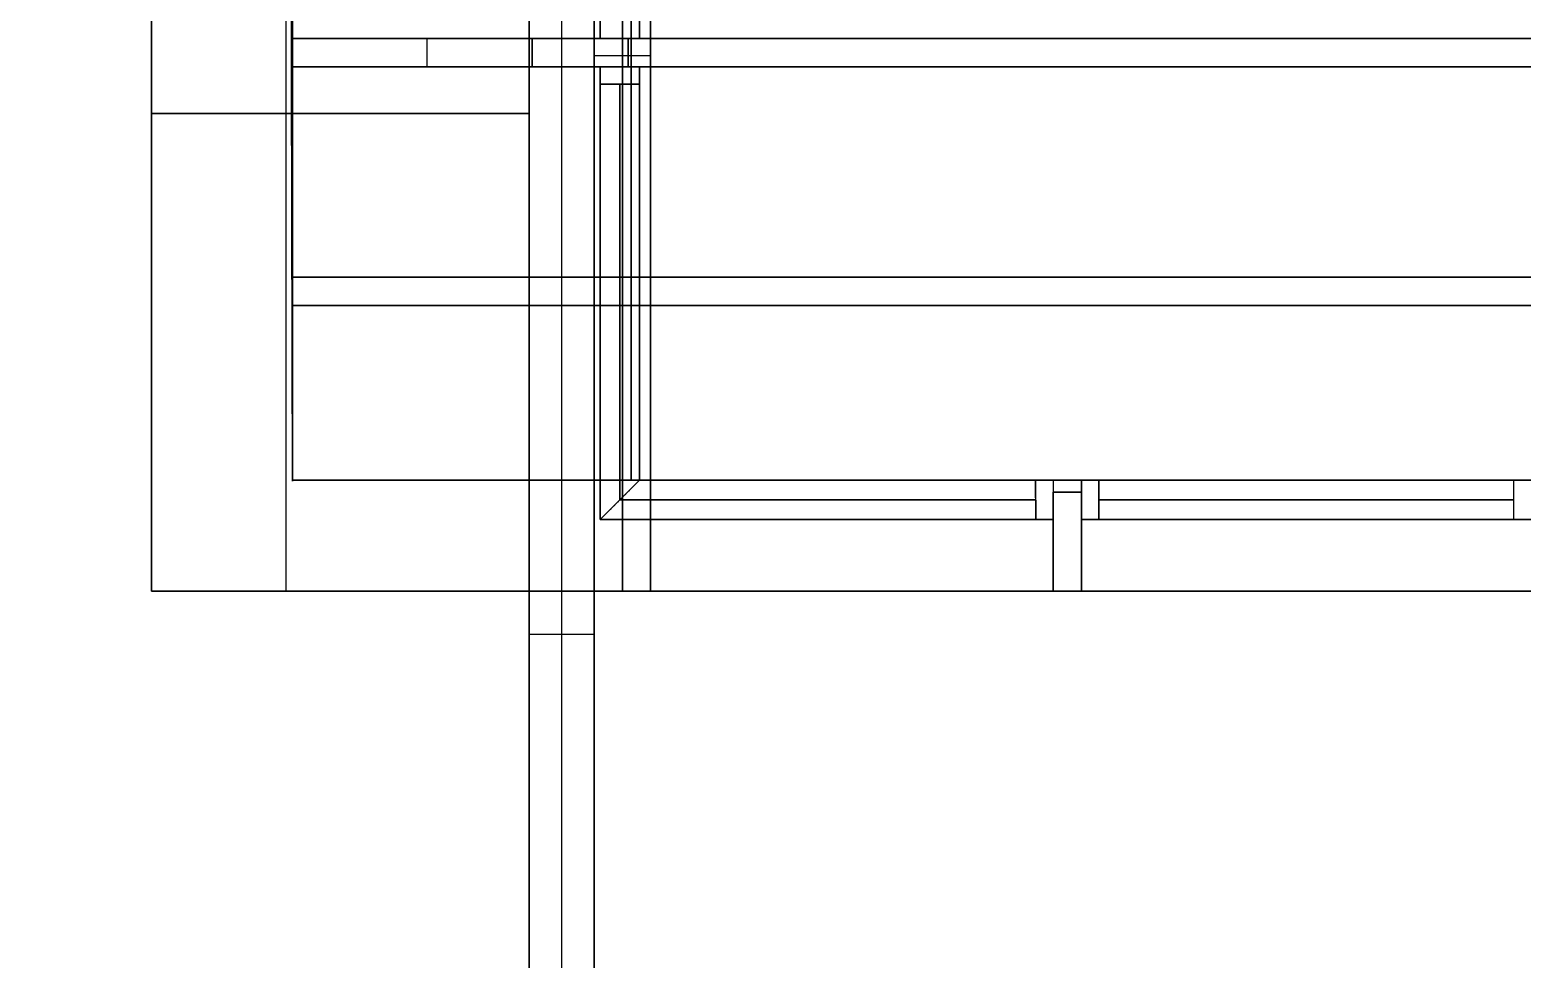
# Model space of a CAD drawing. Header units: millimetres. Extents: x 1429 to 3422, y 966 to 3043.
# Drawn here: x 1629.3 to 1973, y 1389.8 to 1603.9 of the extents above; entities that cross this region are included whole.
import ezdxf

# ---------------------------------------------------------------- set-up
doc = ezdxf.new("R2010")
doc.units = ezdxf.units.MM
doc.header["$MEASUREMENT"] = 0
for name, color, linetype in [('3D_BASE HORMIGON', 7, 'Continuous'), ('3D_CARPINTER_A', 7, 'Continuous'), ('3D_CUBIERTA', 7, 'Continuous'), ('3D_MURO', 1, 'Continuous'), ('3D_PILARES', 2, 'Continuous'), ('3D_PISO', 7, 'Continuous'), ('3D_VIDRIO', 131, 'Continuous'), ('3D_VIGAS', 5, 'Continuous')]:
    doc.layers.add(name, color=color, linetype=linetype)

msp = doc.modelspace()

# ---------------------------------------------------------------- linework, layer by layer
at = {"layer": '3D_BASE HORMIGON'}
for p, q in [((1772.29, 1597.88, -90), (1759.29, 1597.88, -90)), ((1772.29, 1597.88, 90), (1759.29, 1597.88, 90)), ((1759.29, 1597.88, 90), (1759.29, 1597.88, -90)), ((1772.29, 1597.88, 90), (1772.29, 1597.88, -90)), ((1772.29, 1597.88, 90), (1772.29, 1597.88, -90)), ((1759.29, 1474.63, -90), (1772.29, 1474.63, -90)), ((1759.29, 1474.63, -90), (1759.29, 1474.63, 90)), ((1759.29, 1474.63, 90), (1772.29, 1474.63, 90)), ((1772.29, 1474.63), (1759.29, 1474.63)), ((1765.79, 1474.63, 90), (1765.79, 1474.63, -90)), ((1772.29, 1474.63, 90), (1772.29, 1474.63, -90)), ((1772.29, 1474.63, 90), (1772.29, 1474.63, -90)), ((1744.29, 1464.7, 7.5), (1744.29, 1464.7, 120)), ((1759.29, 1464.7, 7.5), (1759.29, 1464.7, 120))]:
    msp.add_line(p, q, dxfattribs=at)
for points in [[(2322.29, 2162.63), (2322.29, 1474.63), (1772.29, 1474.63), (1772.29, 1721.13), (1746.79, 1721.13), (1746.79, 1722.63), (1434.29, 1722.63), (1434.29, 1942.63), (1634.29, 1942.63), (1634.29, 2162.63), (2322.29, 2162.63)], [(1759.29, 1721.13), (1759.29, 1474.63)], [(1759.29, 1474.63), (1759.29, 1721.13)], [(1759.29, 1474.63), (1759.29, 1721.13)], [(1765.79, 1474.63), (1765.79, 1721.13)], [(1765.79, 1721.13), (1765.79, 1474.63)], [(1772.29, 1474.63), (1772.29, 1721.13)], [(1772.29, 1721.13), (1772.29, 1474.63)], [(1772.29, 1474.63), (1772.29, 1721.13)], [(1772.29, 1474.63), (1772.29, 1721.13)], [(1772.29, 1721.13), (1772.29, 1474.63)], [(1772.29, 1474.63), (1772.29, 1721.13)], [(2322.29, 1474.63), (1772.29, 1474.63)], [(1772.29, 1474.63), (2322.29, 1474.63)], [(2322.29, 1474.63), (1772.29, 1474.63)]]:
    msp.add_lwpolyline(points, dxfattribs=at)
at = {"layer": '3D_BASE HORMIGON', "extrusion": (-5.20826e-07, -1.54853e-17, -1)}
msp.add_open_spline([(1744.29, 1722.63, 7.5), (1744.29, 1493.29, 7.5), (1744.29, 1436.1, 7.5), (1744.29, 1206.77, 7.5)], degree=3, dxfattribs=at)
at = {"layer": '3D_BASE HORMIGON'}
for points in [[(1744.29, 1722.63, 120), (1744.29, 1493.29, 120), (1744.29, 1436.1, 120), (1744.29, 1206.77, 120)], [(1744.29, 1206.77, 63.75), (1744.29, 1436.1, 63.75), (1744.29, 1493.29, 63.75), (1744.29, 1722.63, 63.75)], [(1751.79, 1206.77, 120), (1751.79, 1436.1, 120), (1751.79, 1493.29, 120), (1751.79, 1722.63, 120)], [(1759.29, 1206.77, 120), (1759.29, 1436.1, 120), (1759.29, 1493.29, 120), (1759.29, 1722.63, 120)], [(1759.29, 1722.63, 63.75), (1759.29, 1493.29, 63.75), (1759.29, 1436.1, 63.75), (1759.29, 1206.77, 63.75)], [(1744.29, 1464.7, 120), (1752.79, 1464.7, 120), (1750.79, 1464.7, 120), (1759.29, 1464.7, 120)]]:
    msp.add_open_spline(points, degree=3, dxfattribs=at)
at = {"layer": '3D_BASE HORMIGON', "extrusion": (-3.4052e-07, 2.27609e-16, 1)}
msp.add_open_spline([(1751.79, 1206.77, 7.5), (1751.79, 1436.1, 7.5), (1751.79, 1493.29, 7.5), (1751.79, 1722.63, 7.5)], degree=3, dxfattribs=at)
at = {"layer": '3D_BASE HORMIGON', "extrusion": (-3.90711e-07, -1.16167e-17, 1)}
msp.add_open_spline([(1759.29, 1206.77, 7.5), (1759.29, 1436.1, 7.5), (1759.29, 1493.29, 7.5), (1759.29, 1722.63, 7.5)], degree=3, dxfattribs=at)
at = {"layer": '3D_BASE HORMIGON', "extrusion": (4.62399e-07, -5.52873e-17, -1)}
msp.add_open_spline([(1744.29, 1206.77, 7.5), (1744.29, 1234.28, 7.5), (1744.29, 1285.24, 7.5), (1744.29, 1351.01, 7.5), (1744.29, 1409.07, 7.5), (1744.29, 1463.13, 7.5), (1744.29, 1517.2, 7.5), (1744.29, 1575.26, 7.5), (1744.29, 1641.03, 7.5), (1744.29, 1691.99, 7.5), (1744.29, 1719.5, 7.5)], degree=3, dxfattribs=at)
at = {"layer": '3D_BASE HORMIGON', "extrusion": (3.69919e-06, -4.42298e-16, -1)}
msp.add_open_spline([(1744.29, 1719.5, 22.5), (1744.29, 1691.99, 22.5), (1744.29, 1641.03, 22.5), (1744.29, 1575.26, 22.5), (1744.29, 1517.2, 22.5), (1744.29, 1463.13, 22.5), (1744.29, 1409.07, 22.5), (1744.29, 1351.01, 22.5), (1744.29, 1285.24, 22.5), (1744.29, 1234.28, 22.5), (1744.29, 1206.77, 22.5)], degree=3, dxfattribs=at)
at = {"layer": '3D_BASE HORMIGON', "extrusion": (7.06689e-16, -7.41444e-07, 1)}
msp.add_open_spline([(1744.29, 1464.7, 7.5), (1752.79, 1464.7, 7.5), (1750.79, 1464.7, 7.5), (1759.29, 1464.7, 7.5)], degree=3, dxfattribs=at)
at = {"layer": '3D_CARPINTER_A'}
for p, q in [((1769.69, 1601.88, 360), (1760.69, 1601.88, 360)), ((1769.69, 1601.88, 120), (1760.69, 1601.88, 120)), ((1871.54, 1491.13, 360), (1871.54, 1500.13, 360)), ((1871.54, 1500.13, 120), (1871.54, 1491.13, 120)), ((1875.54, 1491.13, 356), (1875.54, 1500.13, 356)), ((1875.54, 1500.13, 124), (1875.54, 1491.13, 124)), ((1971.04, 1500.13, 124), (1971.04, 1491.13, 124)), ((1971.04, 1500.13, 356), (1971.04, 1491.13, 356))]:
    msp.add_line(p, q, dxfattribs=at)
msp.add_lwpolyline([(1429.29, 1206.77), (1744.29, 1206.77), (1744.29, 1694.63), (1429.29, 1694.63), (1429.29, 1206.77)], dxfattribs=at)
msp.add_lwpolyline([(1429.29, 1206.77), (1744.29, 1206.77), (1744.29, 1694.63), (1429.29, 1694.63), (1429.29, 1206.77)], dxfattribs=at)
msp.add_lwpolyline([(1429.29, 1206.77), (1744.29, 1206.77), (1744.29, 1694.63), (1429.29, 1694.63), (1429.29, 1206.77)], dxfattribs=at)
at = {"layer": '3D_CARPINTER_A', "extrusion": (1, 0, 0)}
msp.add_lwpolyline([(1595.38, 120), (1500.13, 120), (1500.13, 124), (1591.37, 124), (1591.37, 356), (1500.13, 356), (1500.13, 360), (1595.38, 360), (1595.38, 120)], dxfattribs=at)
at = {"layer": '3D_CARPINTER_A', "extrusion": (0, 1, 0)}
msp.add_lwpolyline([(-1864.94, 120), (-1769.69, 120), (-1769.69, 124), (-1860.93, 124), (-1860.93, 356), (-1769.69, 356), (-1769.69, 360), (-1864.94, 360), (-1864.94, 120)], dxfattribs=at)
at = {"layer": '3D_CARPINTER_A'}
for points in [[(1457.29, 1914.63, 432.63), (1457.29, 1722.63, 432.63), (1657.29, 1722.63, 465.35), (1657.29, 1716.63, 465.35), (1689.23, 1716.63, 470.58), (1689.79, 1500.13, 470.67), (2294.09, 1500.13, 569.56), (2296.79, 1940.96, 570), (2844.09, 1940.13, 659.69), (2846.79, 2380.96, 660), (3394.09, 2380.13, 749.62), (3394.15, 3014.73, 749.57), (2759.79, 3017.13, 645.76), (2759.79, 2794.63, 645.76), (2562.29, 2794.63, 613.45), (2562.29, 2577.13, 613.45), (2209.79, 2577.13, 555.76), (2209.79, 2356.13, 555.76), (2010.79, 2356.13, 523.2), (2010.79, 2136.13, 523.2), (1657.29, 2136.13, 465.35), (1657.29, 1914.63, 465.35), (1457.29, 1914.63, 432.63)], [(1760.69, 1595.38, 360), (1760.69, 1491.13, 360), (1760.69, 1491.13, 356), (1760.69, 1591.37, 356), (1760.69, 1591.37, 124), (1760.69, 1491.13, 124.15), (1760.69, 1491.13, 120), (1760.69, 1595.38, 120), (1760.69, 1595.38, 360)], [(1860.93, 1500.13, 124), (1861.01, 1491.12, 124), (1760.69, 1491.13, 124.15), (1760.69, 1591.37, 124), (1769.69, 1591.37, 124), (1769.69, 1500.13, 124), (1860.93, 1500.13, 124)], [(1865.04, 1500.13, 120), (1769.69, 1500.13, 120), (1769.69, 1500.13, 124), (1861.02, 1500.09, 124), (1861.03, 1500.13, 356), (1769.69, 1500.13, 356), (1769.69, 1500.13, 360), (1864.81, 1500.13, 360), (1865.04, 1500.13, 120)], [(1760.69, 1491.13, 120), (1760.69, 1491.13, 124.15), (1861.01, 1491.12, 124), (1861.03, 1491.13, 356), (1760.69, 1491.13, 356), (1760.69, 1491.13, 360), (1865.04, 1491.13, 360), (1865.04, 1491.13, 120), (1760.69, 1491.13, 120)]]:
    msp.add_polyline3d(points, dxfattribs=at)
for points, degree in [([(3422.29, 2354.63, 220), (3055.62, 2061.29, 160), (2053.57, 1259.65, -3.97), (1686.9, 966.32, -63.97)], 3), ([(1760.69, 1705.38, 360), (1760.69, 1653.63, 360), (1760.69, 1601.88, 360)], 2), ([(1760.69, 1601.88, 120), (1760.69, 1653.63, 120), (1760.69, 1705.38, 120)], 2), ([(1769.69, 1705.38, 360), (1769.69, 1653.63, 360), (1769.69, 1601.88, 360)], 2), ([(1769.69, 1601.88, 120), (1769.69, 1653.63, 120), (1769.69, 1705.38, 120)], 2), ([(1760.69, 1601.88, 360), (1760.69, 1601.88, 240), (1760.69, 1601.88, 120)], 2), ([(1769.69, 1601.88, 360), (1769.69, 1601.88, 240), (1769.69, 1601.88, 120)], 2), ([(1760.69, 1595.38, 360), (1760.69, 1543.25, 360), (1760.69, 1491.13, 360)], 2), ([(1760.69, 1595.38, 120), (1760.69, 1595.38, 240), (1760.69, 1595.38, 360)], 2), ([(1760.69, 1491.13, 120), (1760.69, 1543.25, 120), (1760.69, 1595.38, 120)], 2), ([(1760.69, 1595.38, 120), (1760.69, 1595.38, 200), (1760.69, 1595.38, 280), (1760.69, 1595.38, 360)], 3), ([(1760.69, 1595.38, 360), (1763.69, 1595.38, 360), (1766.69, 1595.38, 360), (1769.69, 1595.38, 360)], 3), ([(1769.69, 1595.38, 120), (1766.69, 1595.38, 120), (1763.69, 1595.38, 120), (1760.69, 1595.38, 120)], 3), ([(1769.69, 1595.38, 120), (1769.69, 1547.75, 120), (1769.69, 1500.13, 120)], 2), ([(1769.69, 1595.38, 360), (1769.69, 1595.38, 240), (1769.69, 1595.38, 120)], 2), ([(1769.69, 1500.13, 360), (1769.69, 1547.75, 360), (1769.69, 1595.38, 360)], 2), ([(1769.69, 1595.38, 120), (1769.69, 1595.38, 200), (1769.69, 1595.38, 280), (1769.69, 1595.38, 360)], 3), ([(1760.69, 1591.37, 355.85), (1765.19, 1591.37, 355.85), (1769.69, 1591.37, 355.85)], 2), ([(1760.69, 1491.13, 356), (1760.69, 1541.25, 355.93), (1760.69, 1591.37, 355.85)], 2), ([(1760.69, 1591.37, 124), (1765.19, 1591.37, 124), (1769.69, 1591.37, 124)], 2), ([(1760.69, 1491.13, 124.15), (1760.69, 1541.25, 124.07), (1760.69, 1591.37, 124)], 2), ([(1760.69, 1591.37, 124), (1760.69, 1541.25, 124.07), (1760.69, 1491.13, 124.15)], 2), ([(1760.69, 1591.37, 356), (1760.69, 1591.37, 240), (1760.69, 1591.37, 124)], 2), ([(1760.69, 1491.13, 356), (1760.69, 1541.25, 356), (1760.69, 1591.37, 356)], 2), ([(1760.69, 1591.37, 124), (1760.69, 1591.37, 201.33), (1760.69, 1591.37, 278.67), (1760.69, 1591.37, 356)], 3), ([(1760.69, 1591.37, 356), (1763.69, 1591.37, 356), (1766.69, 1591.37, 356), (1769.69, 1591.37, 356)], 3), ([(1769.69, 1591.37, 124), (1766.69, 1591.37, 124), (1763.69, 1591.37, 124), (1760.69, 1591.37, 124)], 3), ([(1769.69, 1591.37, 355.85), (1769.69, 1545.75, 355.85), (1769.69, 1500.13, 355.85)], 2), ([(1769.69, 1591.37, 124), (1769.69, 1545.75, 124), (1769.69, 1500.13, 124)], 2), ([(1769.69, 1591.37, 356), (1769.69, 1545.75, 356), (1769.69, 1500.13, 356)], 2), ([(1769.69, 1591.37, 124), (1769.69, 1591.37, 240), (1769.69, 1591.37, 356)], 2), ([(1769.69, 1500.13, 124), (1769.69, 1545.75, 124), (1769.69, 1591.37, 124)], 2), ([(1769.69, 1591.37, 356), (1769.69, 1591.37, 278.67), (1769.69, 1591.37, 201.33), (1769.69, 1591.37, 124)], 3), ([(1760.69, 1491.13, 356), (1765.19, 1495.63, 355.93), (1769.69, 1500.13, 355.85)], 2), ([(1769.69, 1500.13, 355.85), (1765.19, 1495.63, 355.93), (1760.69, 1491.13, 356)], 2), ([(1760.69, 1491.13, 124.15), (1765.19, 1495.63, 124.07), (1769.69, 1500.13, 124)], 2), ([(1769.69, 1500.13, 124), (1765.19, 1495.63, 124.07), (1760.69, 1491.13, 124.15)], 2), ([(1769.69, 1500.13, 355.85), (1815.31, 1500.13, 355.85), (1860.93, 1500.13, 355.85)], 2), ([(1769.69, 1500.13, 124), (1815.31, 1500.13, 124), (1860.93, 1500.13, 124)], 2), ([(1864.94, 1500.13, 120), (1817.31, 1500.13, 120), (1769.69, 1500.13, 120)], 2), ([(1769.69, 1500.13, 360), (1817.31, 1500.13, 360), (1864.94, 1500.13, 360)], 2), ([(1769.69, 1500.13, 356), (1769.69, 1500.13, 358), (1769.69, 1500.13, 360)], 2), ([(1860.93, 1500.13, 356), (1815.31, 1500.13, 356), (1769.69, 1500.13, 356)], 2), ([(1769.69, 1500.13, 124), (1815.31, 1500.13, 124), (1860.93, 1500.13, 124)], 2), ([(1769.69, 1500.13, 120), (1769.69, 1500.13, 122), (1769.69, 1500.13, 124)], 2), ([(1769.69, 1500.13, 356), (1769.69, 1500.13, 358), (1769.69, 1500.13, 360)], 2), ([(1769.69, 1500.13, 120), (1769.69, 1500.13, 122), (1769.69, 1500.13, 124)], 2), ([(1860.93, 1500.13, 355.85), (1860.97, 1495.62, 355.86), (1861.01, 1491.12, 355.86)], 2), ([(1860.93, 1500.13, 124), (1860.97, 1495.62, 124), (1861.01, 1491.12, 124)], 2), ([(1860.93, 1500.13, 124), (1860.97, 1495.62, 124), (1861.01, 1491.12, 124)], 2), ([(1861.03, 1491.13, 356), (1860.98, 1495.63, 356), (1860.93, 1500.13, 356)], 2), ([(1860.93, 1500.13, 356), (1860.93, 1500.13, 240), (1860.93, 1500.13, 124)], 2), ([(1860.93, 1500.13, 124), (1860.93, 1500.13, 240), (1860.93, 1500.13, 356)], 2), ([(1864.94, 1500.13, 360), (1864.94, 1500.13, 240), (1864.94, 1500.13, 120)], 2), ([(1865.04, 1500.13, 360), (1865.04, 1497.13, 360), (1865.04, 1494.13, 360), (1865.04, 1491.13, 360)], 3), ([(1865.04, 1500.13, 360), (1865.04, 1500.13, 280), (1865.04, 1500.13, 200), (1865.04, 1500.13, 120)], 3), ([(1865.04, 1500.13, 120), (1865.04, 1497.13, 120), (1865.04, 1494.13, 120), (1865.04, 1491.13, 120)], 3), ([(1871.54, 1500.13, 360), (1923.29, 1500.13, 360), (1975.04, 1500.13, 360)], 2), ([(1975.04, 1500.13, 120), (1923.29, 1500.13, 120), (1871.54, 1500.13, 120)], 2), ([(1871.54, 1500.13, 120), (1871.54, 1500.13, 240), (1871.54, 1500.13, 360)], 2), ([(1875.54, 1500.13, 356), (1875.54, 1500.13, 240), (1875.54, 1500.13, 124)], 2), ([(1875.54, 1500.13, 124), (1923.29, 1500.13, 124), (1971.04, 1500.13, 124)], 2), ([(1971.04, 1500.13, 356), (1923.29, 1500.13, 356), (1875.54, 1500.13, 356)], 2), ([(1971.04, 1500.13, 124), (1971.04, 1500.13, 240), (1971.04, 1500.13, 356)], 2), ([(1861.01, 1491.12, 355.86), (1810.85, 1491.12, 355.93), (1760.69, 1491.13, 356)], 2), ([(1861.01, 1491.12, 124), (1810.85, 1491.12, 124.07), (1760.69, 1491.13, 124.15)], 2), ([(1760.69, 1491.13, 124.15), (1760.69, 1491.13, 122.07), (1760.69, 1491.13, 120)], 2), ([(1760.69, 1491.13, 360), (1760.69, 1491.13, 358), (1760.69, 1491.13, 356)], 2), ([(1760.69, 1491.13, 120), (1760.69, 1491.13, 122.07), (1760.69, 1491.13, 124.15)], 2), ([(1865.04, 1491.13, 120), (1812.86, 1491.13, 120), (1760.69, 1491.13, 120)], 2), ([(1760.69, 1491.13, 360), (1812.86, 1491.13, 360), (1865.04, 1491.13, 360)], 2), ([(1760.69, 1491.13, 356), (1760.69, 1491.13, 358), (1760.69, 1491.13, 360)], 2), ([(1861.03, 1491.13, 356), (1810.86, 1491.13, 356), (1760.69, 1491.13, 356)], 2), ([(1760.69, 1491.13, 124.15), (1810.85, 1491.12, 124.07), (1861.01, 1491.12, 124)], 2), ([(1861.01, 1491.12, 124), (1861.02, 1491.12, 240), (1861.03, 1491.13, 356)], 2), ([(1861.01, 1491.12, 124), (1861.02, 1491.12, 240), (1861.03, 1491.13, 356)], 2), ([(1865.04, 1491.13, 360), (1865.04, 1491.13, 240), (1865.04, 1491.13, 120)], 2), ([(1865.04, 1491.13, 360), (1865.04, 1491.13, 280), (1865.04, 1491.13, 200), (1865.04, 1491.13, 120)], 3), ([(1871.54, 1491.13, 360), (1923.29, 1491.13, 360), (1975.04, 1491.13, 360)], 2), ([(1871.54, 1491.13, 120), (1871.54, 1491.13, 240), (1871.54, 1491.13, 360)], 2), ([(1975.04, 1491.13, 120), (1923.29, 1491.13, 120), (1871.54, 1491.13, 120)], 2), ([(1875.54, 1491.13, 356), (1923.29, 1491.13, 356), (1971.04, 1491.13, 356)], 2), ([(1875.54, 1491.13, 124), (1875.54, 1491.13, 240), (1875.54, 1491.13, 356)], 2), ([(1971.04, 1491.13, 124), (1923.29, 1491.13, 124), (1875.54, 1491.13, 124)], 2), ([(1971.04, 1491.13, 356), (1971.04, 1491.13, 240), (1971.04, 1491.13, 124)], 2)]:
    msp.add_open_spline(points, degree=degree, dxfattribs=at)
at = {"layer": '3D_CUBIERTA'}
for p, q in [((1689.79, 1500.13, 470.67), (1689.79, 1500.13, 473.67)), ((1657.29, 1474.63, 468.35), (1657.29, 1474.63, 473.35))]:
    msp.add_line(p, q, dxfattribs=at)
at = {"layer": '3D_CUBIERTA', "extrusion": (-1.08557e-06, 0.00042147, 1)}
for points in [[(1689.23, 1716.43), (1689.79, 1499.93)], [(1689.79, 1499.93), (1689.23, 1716.43)]]:
    msp.add_lwpolyline(points, dxfattribs=at)
at = {"layer": '3D_CUBIERTA', "extrusion": (0, 1, 0)}
for points in [[(-1689.79, 470.67), (-2294.09, 569.56)], [(-2294.09, 572.56), (-1689.79, 473.67)]]:
    msp.add_lwpolyline(points, dxfattribs=at)
at = {"layer": '3D_CUBIERTA'}
for points in [[(1657.29, 1694.63, 468.35), (1657.29, 1584.63, 468.35), (1657.29, 1474.63, 468.35)], [(1657.29, 1474.63, 473.35), (1657.29, 1584.63, 473.35), (1657.29, 1694.63, 473.35)], [(1657.29, 1474.63, 468.35), (1989.79, 1474.63, 522.76), (2322.29, 1474.63, 577.17)], [(2322.29, 1474.63, 582.17), (1989.79, 1474.63, 527.76), (1657.29, 1474.63, 473.35)]]:
    msp.add_open_spline(points, degree=2, dxfattribs=at)
at = {"layer": '3D_MURO'}
for p, q in [((1689.79, 1500.13, 360), (1689.79, 1500.13, 390)), ((1689.79, 1500.13, 360), (1689.79, 1500.13, 470.67)), ((1767.79, 1500.13, 360), (1767.79, 1500.13, 390)), ((1657.29, 1474.63, 360), (1657.29, 1474.63, 465.35))]:
    msp.add_line(p, q, dxfattribs=at)
at = {"layer": '3D_MURO', "extrusion": (-0.161489, 0, 0.986875)}
msp.add_lwpolyline([(-1942.63, 1479.65), (-1694.63, 1479.65), (-1694.63, 1710.68), (-1474.63, 1710.68), (-1474.63, 2384.53), (-1914.63, 2384.53), (-1914.63, 2941.84), (-2354.63, 2941.84), (-2354.63, 3499.16), (-3042.63, 3499.16), (-3042.63, 2802.01), (-2822.63, 2802.01), (-2822.63, 2599.35), (-2602.63, 2599.35), (-2602.63, 2244.69), (-2382.63, 2244.69), (-2382.63, 2042.03), (-2162.63, 2042.03), (-2162.63, 1682.31), (-1942.63, 1682.31), (-1942.63, 1479.65)], dxfattribs=at)
at = {"layer": '3D_MURO'}
for points in [[(1767.79, 1500.13), (1689.79, 1500.13), (1689.79, 1716.63), (1657.29, 1716.63), (1657.29, 2136.13), (1744.29, 2136.13), (1744.29, 1925.38), (1767.79, 1925.38), (1767.79, 1500.13)], [(1744.29, 2136.13), (1657.29, 2136.13), (1657.29, 1914.63), (1657.29, 1716.63), (1689.79, 1716.63), (1689.79, 1500.13), (1769.79, 1500.13)]]:
    msp.add_lwpolyline(points, dxfattribs=at)
for points, degree in [([(1767.79, 1925.38, 360), (1767.79, 1712.75, 360), (1767.79, 1500.13, 360)], 2), ([(1767.79, 1500.13, 390), (1767.79, 1712.75, 390), (1767.79, 1925.38, 390)], 2), ([(1657.29, 1474.63, 360), (1657.29, 1595.63, 360), (1657.29, 1716.63, 360)], 2), ([(1657.29, 1716.63, 465.35), (1657.29, 1635.96, 465.35), (1657.29, 1555.29, 465.35), (1657.29, 1474.63, 465.35)], 3), ([(1689.79, 1500.13, 360), (1689.79, 1608.38, 360), (1689.79, 1716.63, 360)], 2), ([(1689.79, 1716.63, 390), (1689.79, 1608.38, 390), (1689.79, 1500.13, 390)], 2), ([(1689.79, 1716.63, 360), (1689.79, 1608.38, 360), (1689.79, 1500.13, 360)], 2), ([(1689.79, 1500.13, 470.67), (1689.79, 1572.29, 470.67), (1689.79, 1644.46, 470.67), (1689.79, 1716.63, 470.67)], 3), ([(1767.79, 1500.13, 360), (1728.79, 1500.13, 360), (1689.79, 1500.13, 360)], 2), ([(1689.79, 1500.13, 390), (1728.79, 1500.13, 390), (1767.79, 1500.13, 390)], 2), ([(1689.79, 1500.13, 360), (2006.04, 1500.13, 360), (2322.29, 1500.13, 360)], 2), ([(2322.29, 1500.13, 574.17), (2111.45, 1500.13, 539.67), (1900.62, 1500.13, 505.17), (1689.79, 1500.13, 470.67)], 3), ([(2322.29, 1474.63, 360), (1989.79, 1474.63, 360), (1657.29, 1474.63, 360)], 2), ([(1657.29, 1474.63, 465.35), (1878.95, 1474.63, 501.63), (2100.62, 1474.63, 537.9), (2322.29, 1474.63, 574.17)], 3)]:
    msp.add_open_spline(points, degree=degree, dxfattribs=at)
at = {"layer": '3D_PILARES'}
for p, q in [((1744.29, 1601.88, 120), (1744.29, 1601.88, 360)), ((1744.99, 1601.88, 390), (1744.99, 1601.88, 434.71)), ((1767.09, 1601.88, 120), (1767.09, 1601.88, 360)), ((1767.79, 1601.88, 390), (1767.79, 1601.88, 438.44)), ((1744.29, 1595.38, 120), (1744.29, 1595.38, 360)), ((1744.99, 1595.38, 390), (1744.99, 1595.38, 434.71)), ((1767.09, 1595.38, 120), (1767.09, 1595.38, 360)), ((1767.79, 1595.38, 390), (1767.79, 1595.38, 438.44)), ((1865.04, 1497.43, 120), (1865.04, 1497.43, 360)), ((1871.54, 1497.43, 120), (1871.54, 1497.43, 360)), ((1865.04, 1474.63, 120), (1865.04, 1474.63, 360)), ((1871.54, 1474.63, 120), (1871.54, 1474.63, 360))]:
    msp.add_line(p, q, dxfattribs=at)
for points in [[(1744.29, 1601.88), (1744.29, 1595.38)], [(1744.29, 1601.88), (1767.09, 1601.88)], [(1767.09, 1601.88), (1744.29, 1601.88)], [(1744.29, 1595.38), (1744.29, 1601.88)], [(1744.99, 1601.88), (1744.99, 1595.38)], [(1767.79, 1601.88), (1744.99, 1601.88)], [(1767.09, 1595.38), (1767.09, 1601.88)], [(1767.09, 1601.88), (1767.09, 1595.38)], [(1767.79, 1595.38), (1767.79, 1601.88)], [(1744.29, 1595.38), (1767.09, 1595.38)], [(1767.09, 1595.38), (1744.29, 1595.38)], [(1744.99, 1595.38), (1767.79, 1595.38)], [(1865.04, 1474.63), (1865.04, 1497.43)], [(1865.04, 1497.43), (1871.54, 1497.43)], [(1865.04, 1497.43), (1865.04, 1474.63)], [(1871.54, 1497.43), (1865.04, 1497.43)], [(1865.04, 1474.63), (1865.04, 1497.43), (1871.54, 1497.43), (1871.54, 1474.63), (1865.04, 1474.63)], [(1871.54, 1497.43), (1871.54, 1474.63)], [(1871.54, 1474.63), (1871.54, 1497.43)], [(1865.04, 1474.63), (1871.54, 1474.63)], [(1871.54, 1474.63), (1865.04, 1474.63)]]:
    msp.add_lwpolyline(points, dxfattribs=at)
for points in [[(1744.99, 1595.38, 434.71), (1744.99, 1597.54, 434.71), (1744.99, 1599.71, 434.71), (1744.99, 1601.88, 434.71)], [(1767.79, 1601.88, 438.44), (1767.79, 1599.71, 438.44), (1767.79, 1597.54, 438.44), (1767.79, 1595.38, 438.44)]]:
    msp.add_open_spline(points, degree=3, dxfattribs=at)
at = {"layer": '3D_PILARES', "extrusion": (0.161489, 1.46535e-05, -0.986875)}
msp.add_open_spline([(1744.99, 1601.88, 434.71), (1752.59, 1601.88, 435.95), (1760.19, 1601.88, 437.19), (1767.79, 1601.88, 438.44)], degree=3, dxfattribs=at)
at = {"layer": '3D_PILARES', "extrusion": (-0.161489, 1.26055e-05, 0.986875)}
msp.add_open_spline([(1767.79, 1595.38, 438.44), (1760.19, 1595.38, 437.19), (1752.59, 1595.38, 435.95), (1744.99, 1595.38, 434.71)], degree=3, dxfattribs=at)
at = {"layer": '3D_PISO'}
for p, q in [((1657.29, 1584.63, 30), (1657.29, 1584.63, 52.5)), ((1744.29, 1584.63, 30), (1744.29, 1584.63, 52.5)), ((1744.29, 1474.63, 90), (1744.29, 1474.63, 120))]:
    msp.add_line(p, q, dxfattribs=at)
for points, degree in [([(1744.29, 1206.77, 25), (1744.29, 1234.28, 25), (1744.29, 1285.24, 25), (1744.29, 1351.01, 25), (1744.29, 1409.07, 25), (1744.29, 1463.13, 25), (1744.29, 1517.2, 25), (1744.29, 1575.26, 25), (1744.29, 1641.03, 25), (1744.29, 1691.99, 25), (1744.29, 1719.5, 25)], 3), ([(1744.29, 1474.63, 90), (1744.29, 1584.63, 90), (1744.29, 1694.63, 90)], 2), ([(1744.29, 1694.63, 120), (1744.29, 1584.63, 120), (1744.29, 1474.63, 120)], 2), ([(1657.29, 1612.13, 30), (1657.29, 1598.38, 30), (1657.29, 1584.63, 30)], 2), ([(1657.29, 1584.63, 52.5), (1657.29, 1598.38, 52.5), (1657.29, 1612.13, 52.5)], 2), ([(1744.29, 1584.63, 30), (1744.29, 1598.38, 30), (1744.29, 1612.13, 30)], 2), ([(1744.29, 1612.13, 52.5), (1744.29, 1598.38, 52.5), (1744.29, 1584.63, 52.5)], 2), ([(1657.29, 1584.63, 30), (1700.79, 1584.63, 30), (1744.29, 1584.63, 30)], 2), ([(1744.29, 1584.63, 52.5), (1700.79, 1584.63, 52.5), (1657.29, 1584.63, 52.5)], 2), ([(2296.79, 1474.63, 90), (2020.54, 1474.63, 90), (1744.29, 1474.63, 90)], 2), ([(1744.29, 1474.63, 120), (2020.54, 1474.63, 120), (2296.79, 1474.63, 120)], 2)]:
    msp.add_open_spline(points, degree=degree, dxfattribs=at)
at = {"layer": '3D_PISO', "extrusion": (5.5501e-06, -6.63604e-16, -1)}
msp.add_open_spline([(1744.29, 1719.5, 30), (1744.29, 1691.99, 30), (1744.29, 1641.03, 30), (1744.29, 1575.26, 30), (1744.29, 1517.2, 30), (1744.29, 1463.13, 30), (1744.29, 1409.07, 30), (1744.29, 1351.01, 30), (1744.29, 1285.24, 30), (1744.29, 1234.28, 30), (1744.29, 1206.77, 30)], degree=3, dxfattribs=at)
at = {"layer": '3D_VIDRIO'}
for points in [[(1765.19, 1591.37, 124), (1765.19, 1543.5, 124.04), (1765.19, 1495.63, 124.07)], [(1765.19, 1495.63, 355.93), (1765.19, 1543.5, 355.96), (1765.19, 1591.37, 356)], [(1765.19, 1591.37, 356), (1765.19, 1591.37, 240), (1765.19, 1591.37, 124)], [(1765.19, 1495.63, 124.07), (1765.19, 1495.63, 240), (1765.19, 1495.63, 355.93)], [(1765.19, 1495.63, 355.93), (1813.08, 1495.63, 355.96), (1860.98, 1495.63, 356)], [(1860.97, 1495.6, 124), (1813.08, 1495.61, 124.04), (1765.19, 1495.63, 124.07)], [(1765.19, 1495.63, 124.07), (1765.19, 1495.63, 240), (1765.19, 1495.63, 355.93)], [(1860.98, 1495.63, 356), (1860.98, 1495.61, 240), (1860.97, 1495.6, 124)], [(1875.54, 1495.63, 356), (1923.29, 1495.63, 356), (1971.04, 1495.63, 356)], [(1971.04, 1495.63, 124), (1923.29, 1495.63, 124), (1875.54, 1495.63, 124)], [(1875.54, 1495.63, 124), (1875.54, 1495.63, 240), (1875.54, 1495.63, 356)], [(1971.04, 1495.63, 356), (1971.04, 1495.63, 240), (1971.04, 1495.63, 124)]]:
    msp.add_open_spline(points, degree=2, dxfattribs=at)
at = {"layer": '3D_VIGAS'}
for p, q in [((1689.79, 1601.88, 470.67), (1689.79, 1601.88, 425.67)), ((1689.79, 1595.38, 470.67), (1689.79, 1595.38, 425.67)), ((1689.79, 1546.88, 470.67), (1689.79, 1546.88, 425.67)), ((1689.79, 1540.38, 470.67), (1689.79, 1540.38, 425.67))]:
    msp.add_line(p, q, dxfattribs=at)
at = {"layer": '3D_VIGAS', "extrusion": (-0.161489, 0, 0.986875)}
msp.add_lwpolyline([(-1595.38, 2358.69), (-1601.88, 2358.69), (-1601.88, 1743.61), (-1595.38, 1743.61), (-1595.38, 2358.69)], dxfattribs=at)
at = {"layer": '3D_VIGAS'}
msp.add_lwpolyline([(1744.29, 1601.88), (1744.29, 1595.38), (1767.09, 1595.38), (1767.09, 1601.88), (1744.29, 1601.88)], dxfattribs=at)
for points in [[(1689.79, 1601.88, 470.67), (1689.79, 1598.63, 470.67), (1689.79, 1595.38, 470.67)], [(2296.79, 1601.88, 570), (1993.29, 1601.88, 520.34), (1689.79, 1601.88, 470.67)], [(1689.79, 1601.88, 425.67), (1993.29, 1601.88, 475.34), (2296.79, 1601.88, 525)], [(1689.79, 1595.38, 425.67), (1689.79, 1598.63, 425.67), (1689.79, 1601.88, 425.67)], [(1689.79, 1595.38, 470.67), (1993.29, 1595.38, 520.34), (2296.79, 1595.38, 570)], [(2296.79, 1595.38, 525), (1993.29, 1595.38, 475.34), (1689.79, 1595.38, 425.67)], [(1689.79, 1546.88, 470.67), (1689.79, 1543.63, 470.67), (1689.79, 1540.38, 470.67)], [(2296.79, 1546.88, 570), (1993.29, 1546.88, 520.34), (1689.79, 1546.88, 470.67)], [(1689.79, 1546.88, 425.67), (1993.29, 1546.88, 475.34), (2296.79, 1546.88, 525)], [(1689.79, 1540.38, 425.67), (1689.79, 1543.63, 425.67), (1689.79, 1546.88, 425.67)], [(1689.79, 1540.38, 470.67), (1993.29, 1540.38, 520.34), (2296.79, 1540.38, 570)], [(2296.79, 1540.38, 525), (1993.29, 1540.38, 475.34), (1689.79, 1540.38, 425.67)]]:
    msp.add_open_spline(points, degree=2, dxfattribs=at)

doc.saveas('drawing.dxf')
